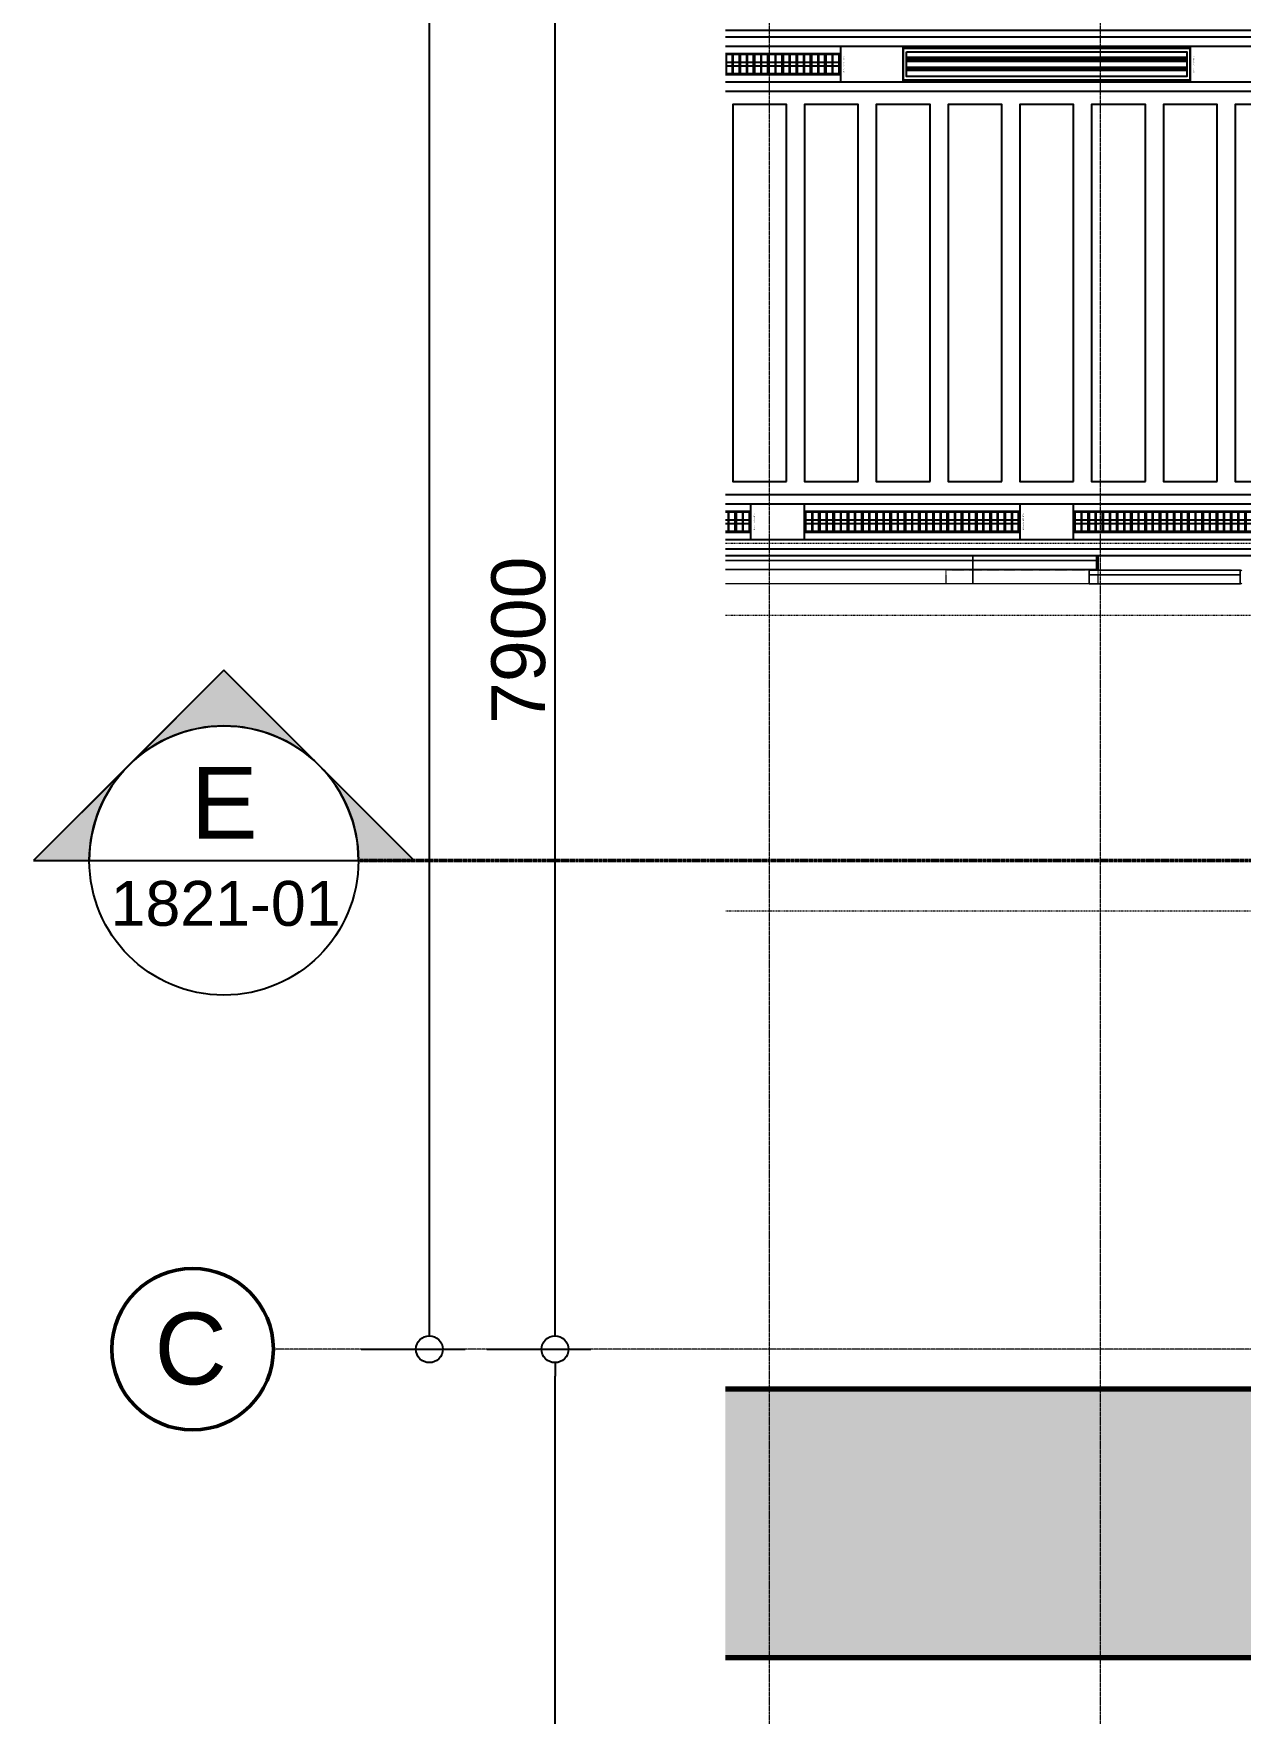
# Model space of a CAD drawing. Header units: millimetres. Extents: x -853228 to -744682, y -17776 to 32484.
# Drawn here: x -853228 to -846503, y -6350 to 3009 of the extents above; entities that cross this region are included whole.
import ezdxf
from ezdxf.enums import TextEntityAlignment as Align
from ezdxf.xclip import XClip

# ---------------------------------------------------------------- set-up
doc = ezdxf.new("R2010")
doc.units = ezdxf.units.MM
doc.header["$XCLIPFRAME"] = 0
for name, pattern in [('DASH', [6.35, 3.175, -3.175]), ('DPA_Grid _ Level 100', [10, 5.5, -1.6, 1.3, -1.6]), ('DPA_Hidden 500', [1.4, 0.8, -0.6])]:
    doc.linetypes.add(name, pattern=pattern)
for name, color, linetype in [('000 - WIPEOUT', 250, 'Continuous'), ('001 - ASCESSORIES', 251, 'Continuous'), ('008 - LIGHTING', 1, 'Continuous'), ('A04_TUBE SERIES', 2, 'Continuous'), ('A11_ALU.SOLID SHEET', 2, 'Continuous')]:
    doc.layers.add(name, color=color, linetype=linetype)
for name, color, linetype, lineweight in [('A-ANNO-DIMS', 1, 'Continuous', 9), ('A-FLOR-E', 2, 'Continuous', 35), ('A-GENM', 1, 'Continuous', 9), ('A-GENM-HDLN', 2, 'DPA_Hidden 500', 9), ('A-WALL', 5, 'Continuous', 35), ('A-WALL-PATT', 1, 'Continuous', 9), ('G-ANNO-SECL', 3, 'Continuous', 9), ('Q-SPCQ', 2, 'Continuous', 9), ('Q-SPCQ-HDLN', 2, 'DASH', 9), ('S-GRID', 251, 'Continuous', 9), ('S-GRID-IDEN', 3, 'Continuous', 50)]:
    doc.layers.add(name, color=color, linetype=linetype, lineweight=lineweight)
doc.styles.add('Arial', font='arial.ttf', dxfattribs={"height": 400})
doc.styles.add('Arial_1', font='arial.ttf', dxfattribs={"height": 250})
doc.styles.add('Arial_2', font='arial.ttf', dxfattribs={"height": 300})
doc.dimstyles.new('DPA-DIM-3_0_C-C', dxfattribs={"dimscale": 304.8, "dimtxt": 306.07782, "dimasz": 0.492126, "dimexe": 0.656168, "dimexo": 0.0625, "dimgap": 0.164042, "dimtad": 1, "dimdec": 0, "dimzin": 0, "dimdsep": 46, "dimtxsty": 'Arial_2', "dimblk1": 'DOTBLANK', "dimblk2": 'DOTBLANK', "dimsah": 1, "dimcen": 0.09, "dimdle": 0.656168, "dimadec": 8, "dimazin": 0, "dimtfac": 1, "dimtdec": 4, "dimtix": 1, "dimtmove": 0, "dimatfit": 3, "dimfxl": 1.312336, "dimfxlon": 1, "dimtvp": 1, "dimtolj": 1, "dimtzin": 0, "dimarcsym": 2})

# ---------------------------------------------------------------- blocks, each defined once
blk = doc.blocks.new('DPA_Speciality_PlatformScreenDoor - Length_135300-12767973-4281-01 ENLARGED LOWER PLATFORM LEVEL - REFLECTED CEILING PLAN - SHEET 2')
at = {"layer": 'A-GENM'}
for p, q in [((129962.5, -250), (129764.7, -250)), ((129764.7, -250), (129962.5, -250)), ((129857.5, -250), (129767.5, -250)), ((129767.5, -250), (129857.5, -250)), ((129867.5, -250), (129957.5, -250)), ((129957.5, -250), (129867.5, -250)), ((130532.8, -330), (130656.6, -330)), ((130543.4, -330), (130596.5, -330)), ((130592.9, -330), (130646, -330)), ((132032.8, -330), (132156.6, -330)), ((132043.4, -330), (132096.5, -330)), ((132092.9, -330), (132146, -330))]:
    blk.add_line(p, q, dxfattribs=at)
at = {"layer": 'A-GENM-HDLN'}
for p, q in [((130262.5, -175), (130262.5, -250)), ((130262.5, -175), (131112.5, -175)), ((131112.5, -250), (131112.5, -175)), ((130262.5, -250), (131112.5, -250))]:
    blk.add_line(p, q, dxfattribs=at)
at = {"layer": 'Q-SPCQ', "linetype": 'DASH', "lineweight": 9}
blk.add_line((61742.7, 1650), (132340.1, 1650), dxfattribs=at)
at = {"layer": 'Q-SPCQ'}
for p, q in [((130312.5, -175), (129472.5, -175)), ((129472.5, -175), (130312.5, -175)), ((129472.5, -175), (129472.5, -225)), ((129472.5, -175), (129472.5, -225)), ((129472.5, -245), (129472.5, -180)), ((129472.5, -180), (129472.5, -245)), ((129502.5, -175), (130282.5, -175)), ((130282.5, -175), (129502.5, -175)), ((130282.5, -175), (129502.5, -175)), ((129502.5, -175), (130282.5, -175)), ((130262.5, -175), (130962.5, -175)), ((130312.5, -225), (130312.5, -175)), ((130312.5, -175), (130312.5, -225)), ((130962.5, -175), (130962.5, -330)), ((130962.5, -175), (132340.1, -175)), ((130962.5, -330), (130962.5, -175)), ((130962.5, -200), (130962.5, -175.9)), ((130962.5, -175.9), (130962.5, -200)), ((129472.5, -225), (130312.5, -225)), ((130312.5, -225), (129472.5, -225)), ((129472.5, -250), (129472.5, -225)), ((129472.5, -225), (129472.5, -250)), ((130312.5, -225), (129472.5, -225)), ((129472.5, -225), (129472.5, -250)), ((129472.5, -250), (129472.5, -225)), ((129472.5, -225), (130312.5, -225)), ((130312.5, -225), (129472.5, -225)), ((129472.5, -225), (130312.5, -225)), ((129472.5, -250), (130312.5, -250)), ((130312.5, -250), (129472.5, -250)), ((129472.5, -250), (130312.5, -250)), ((130312.5, -250), (129472.5, -250)), ((130282.5, -225), (129502.5, -225)), ((129502.5, -225), (130282.5, -225)), ((129502.5, -225), (130282.5, -225)), ((130282.5, -225), (129502.5, -225)), ((130262.5, -225), (129522.5, -225)), ((129522.5, -225), (130262.5, -225)), ((130262.5, -225), (129522.5, -225)), ((129522.5, -225), (130262.5, -225)), ((130262.5, -250), (129522.5, -250)), ((129522.5, -250), (130262.5, -250)), ((130262.5, -250), (129522.5, -250)), ((129522.5, -250), (130262.5, -250)), ((130262.5, -305), (130262.5, -250)), ((130262.5, -250), (130262.5, -330)), ((130272.5, -255), (130262.5, -255)), ((130262.5, -255), (130262.5, -330)), ((130262.5, -330), (130262.5, -255)), ((130262.5, -255), (130272.5, -255)), ((130272.5, -330), (130272.5, -255)), ((130272.5, -255), (130272.5, -330)), ((130962.5, -255), (130272.5, -255)), ((130272.5, -255), (130962.5, -255)), ((130272.5, -255), (130272.5, -305)), ((130272.5, -255), (130272.5, -305)), ((130312.5, -225), (130312.5, -250)), ((130312.5, -225), (130312.5, -250)), ((130312.5, -250), (130312.5, -225)), ((130312.5, -225), (130312.5, -250)), ((130322.5, -255), (130902.5, -255)), ((130902.5, -255), (130322.5, -255)), ((130912.5, -255), (130322.5, -255)), ((130322.5, -255), (130912.5, -255)), ((130962.5, -305), (130962.5, -200)), ((130962.5, -200), (130962.5, -305)), ((132340.1, -255), (130962.5, -255)), ((130962.5, -255), (132340.1, -255)), ((130962.5, -255), (130962.5, -305)), ((130962.5, -255), (130962.5, -305)), ((130962.5, -305), (130962.5, -255)), ((130962.5, -255), (130962.5, -305)), ((132340.1, -255), (131012.5, -255)), ((131012.5, -255), (132340.1, -255)), ((131022.5, -255), (132340.1, -255)), ((132340.1, -255), (131022.5, -255)), ((130262.5, -329.1), (130262.5, -305)), ((130262.5, -330), (130962.5, -330)), ((130262.5, -330), (130272.5, -330)), ((130272.5, -330), (130262.5, -330)), ((130962.5, -305), (130272.5, -305)), ((130272.5, -305), (130952.5, -305)), ((130272.5, -305), (130272.5, -330)), ((130272.5, -305), (130272.5, -330)), ((130272.5, -305), (130952.5, -305)), ((130952.5, -305), (130272.5, -305)), ((130272.5, -330), (130272.5, -305)), ((130272.5, -305), (130272.5, -330)), ((130962.5, -305), (130272.5, -305)), ((130272.5, -305), (130962.5, -305)), ((130952.5, -330), (130272.5, -330)), ((130272.5, -330), (130962.5, -330)), ((130272.5, -330), (130952.5, -330)), ((130952.5, -330), (130272.5, -330)), ((130902.5, -305), (130322.5, -305)), ((130322.5, -305), (130902.5, -305)), ((130902.5, -305), (130322.5, -305)), ((130322.5, -305), (130902.5, -305)), ((130912.5, -305), (130322.5, -305)), ((130322.5, -305), (130912.5, -305)), ((130322.5, -305), (130902.5, -305)), ((130902.5, -305), (130322.5, -305)), ((130902.5, -330), (130322.5, -330)), ((130322.5, -330), (130902.5, -330)), ((130902.5, -330), (130322.5, -330)), ((130322.5, -330), (130902.5, -330)), ((130952.5, -305), (130962.5, -305)), ((130962.5, -330), (130952.5, -330)), ((130962.5, -329.1), (130962.5, -305)), ((132340.1, -305), (130962.5, -305)), ((130962.5, -305), (130972.5, -305)), ((130962.5, -330), (130962.5, -305)), ((130962.5, -305), (130962.5, -330)), ((132340.1, -305), (130962.5, -305)), ((130962.5, -305), (132340.1, -305)), ((130962.5, -305), (130962.5, -329.1)), ((130962.5, -330), (130962.5, -305)), ((130962.5, -305), (130962.5, -330)), ((130962.5, -330), (132340.1, -330)), ((130972.5, -330), (130962.5, -330)), ((130962.5, -330), (132340.1, -330)), ((130972.5, -305), (132340.1, -305)), ((130972.5, -305), (132340.1, -305)), ((132340.1, -305), (130972.5, -305)), ((132340.1, -330), (130972.5, -330)), ((130972.5, -330), (132340.1, -330)), ((132340.1, -330), (130972.5, -330)), ((132340.1, -305), (131012.5, -305)), ((131012.5, -305), (132340.1, -305)), ((132340.1, -305), (131022.5, -305)), ((131022.5, -305), (132340.1, -305)), ((132340.1, -305), (131022.5, -305)), ((131022.5, -305), (132340.1, -305)), ((131022.5, -305), (132340.1, -305)), ((132340.1, -305), (131022.5, -305)), ((132340.1, -330), (131022.5, -330)), ((131022.5, -330), (132340.1, -330)), ((132340.1, -330), (131022.5, -330)), ((131022.5, -330), (132340.1, -330))]:
    blk.add_line(p, q, dxfattribs=at)
for centre, start, end in [((129467.5, -180), 0, 180), ((129467.5, -180), 0, 45), ((129467.5, -245), 180, 360), ((129467.5, -245), 330, 360)]:
    blk.add_arc(centre, 5, start, end, dxfattribs=at)
at = {"layer": 'Q-SPCQ-HDLN'}
for p, q in [((132340.1, 0), (61742.7, 0)), ((132340.1, -330), (61742.7, -330)), ((132340.1, -400), (61742.7, -400))]:
    blk.add_line(p, q, dxfattribs=at)
blk = doc.blocks.new('Section - Section Head-531884-4281-01 ENLARGED LOWER PLATFORM LEVEL - REFLECTED CEILING PLAN - SHEET 2')
at = {"layer": 'G-ANNO-SECL'}
h = blk.add_hatch(color=256, dxfattribs=at)
edge = h.paths.add_edge_path()
edge.add_line((-12.803, 5.303), (-7.5, 10.607))
edge.add_line((-7.5, 10.607), (-2.197, 5.303))
edge.add_arc((-7.5, 0), 7.5, 45, 135)
h = blk.add_hatch(color=256, dxfattribs=at)
edge = h.paths.add_edge_path()
edge.add_arc((-7.5, 0), 7.5, 0, 45)
edge.add_line((-2.197, 5.303), (3.107, 0))
edge.add_line((3.107, 0), (0, 0))
edge = h.paths.add_edge_path()
edge.add_line((-15, 0), (-18.107, 0))
edge.add_line((-18.107, 0), (-12.803, 5.303))
edge.add_arc((-7.5, 0), 7.5, 135, 180)
at = {"layer": 'G-ANNO-SECL', "lineweight": 25}
for p, q in [((-7.5, 10.607), (-18.107, 0)), ((-7.5, 10.607), (-12.803, 5.303)), ((3.107, 0), (-7.5, 10.607)), ((-2.197, 5.303), (-7.5, 10.607)), ((-12.803, 5.303), (-18.107, 0)), ((3.107, 0), (-2.197, 5.303)), ((-18.107, 0), (-15, 0)), ((-18.107, 0), (-15, 0)), ((0, 0), (3.107, 0)), ((0, 0), (3.107, 0))]:
    blk.add_line(p, q, dxfattribs=at)
blk.add_circle((-7.5, 0), 7.5, dxfattribs=at)
for start, end in [(45, 135), (135, 180), (0, 45)]:
    blk.add_arc((-7.5, 0), 7.5, start, end, dxfattribs=at)
blk = doc.blocks.new('Grid - 100 Scale-2291345-4281-01 ENLARGED LOWER PLATFORM LEVEL - REFLECTED CEILING PLAN - SHEET 2')
at = {"layer": 'S-GRID-IDEN'}
blk.add_circle((0, 0), 4.5, dxfattribs=at)
blk = doc.blocks.new('_DotBlank')
at = {"color": 0, "linetype": 'ByBlock', "lineweight": -2}
blk.add_line((-0.5, 0), (-1, 0), dxfattribs=at)
blk.add_circle((0, 0), 0.5, dxfattribs=at)
blk = doc.blocks.new('*D406')
at = {"layer": 'A-ANNO-DIMS', "color": 0, "lineweight": -2, "transparency": 16777216}
for p, q in [((-49720.9, 8615), (-49140, 8615)), ((-49340, -7750), (-49340, 8465)), ((-49720.9, -7900), (-49140, -7900))]:
    blk.add_line(p, q, dxfattribs=at)
at = {"layer": 'Defpoints', "color": 0, "transparency": 16777216}
for p in [(-49740, 8615), (-49340, 8615), (-49740, -7900)]:
    blk.add_point(p, dxfattribs=at)
at = {"layer": 'A-ANNO-DIMS', "color": 0, "lineweight": -2, "transparency": 16777216, "xscale": 150, "yscale": 150, "zscale": 150}
for p, rotation in [((-49340, 8615), 90), ((-49340, -7900), 270)]:
    blk.add_blockref('_DotBlank', p, dxfattribs=dict(at, rotation=rotation))
at = {"layer": 'A-ANNO-DIMS', "color": 0, "transparency": 16777216, "insert": (-49543.1, 357.5), "char_height": 300, "width": 1384.414, "attachment_point": 5, "rotation": 90, "style": 'Arial_2'}
blk.add_mtext('\\A1;16515', dxfattribs=at)
blk = doc.blocks.new('*D407')
at = {"layer": 'A-ANNO-DIMS', "color": 0, "lineweight": -2, "transparency": 16777216}
for p, q in [((-49020.9, -7900), (-48440, -7900)), ((-48640, -19225), (-48640, -8050)), ((-49020.9, -19375), (-48440, -19375))]:
    blk.add_line(p, q, dxfattribs=at)
at = {"layer": 'Defpoints', "color": 0, "transparency": 16777216}
for p in [(-49040, -7900), (-48640, -7900), (-49040, -19375)]:
    blk.add_point(p, dxfattribs=at)
at = {"layer": 'A-ANNO-DIMS', "color": 0, "lineweight": -2, "transparency": 16777216, "xscale": 150, "yscale": 150, "zscale": 150}
for p, rotation in [((-48640, -7900), 90), ((-48640, -19375), 270)]:
    blk.add_blockref('_DotBlank', p, dxfattribs=dict(at, rotation=rotation))
at = {"layer": 'A-ANNO-DIMS', "color": 0, "transparency": 16777216, "insert": (-48843.1, -13637.5), "char_height": 300, "width": 1384.414, "attachment_point": 5, "rotation": 90, "style": 'Arial_2'}
blk.add_mtext('\\A1;11475', dxfattribs=at)
blk = doc.blocks.new('*D408')
at = {"layer": 'A-ANNO-DIMS', "color": 0, "lineweight": -2, "transparency": 16777216}
for p, q in [((-49020.9, 0), (-48440, 0)), ((-48640, -7750), (-48640, -150)), ((-49020.9, -7900), (-48440, -7900))]:
    blk.add_line(p, q, dxfattribs=at)
at = {"layer": 'Defpoints', "color": 0, "transparency": 16777216}
for p in [(-49040, 0), (-48640, 0), (-49040, -7900)]:
    blk.add_point(p, dxfattribs=at)
at = {"layer": 'A-ANNO-DIMS', "color": 0, "lineweight": -2, "transparency": 16777216, "xscale": 150, "yscale": 150, "zscale": 150}
for p, rotation in [((-48640, 0), 90), ((-48640, -7900), 270)]:
    blk.add_blockref('_DotBlank', p, dxfattribs=dict(at, rotation=rotation))
at = {"layer": 'A-ANNO-DIMS', "color": 0, "transparency": 16777216, "insert": (-48843.1, -3950), "char_height": 300, "width": 1107.531, "attachment_point": 5, "rotation": 90, "style": 'Arial_2'}
blk.add_mtext('\\A1;7900', dxfattribs=at)
blk = doc.blocks.new('DPA_Speciality_PlatformScreenDoor - Length_135300-12767973-4180-01 LOWER PLATFORM LEVEL - REFLECTED CEILING PLAN')
at = {"layer": 'A-GENM'}
for p, q in [((129857.5, -250), (129767.5, -250)), ((129767.5, -250), (129857.5, -250)), ((129962.5, -250), (129772.4, -250)), ((129772.4, -250), (129962.5, -250)), ((129867.5, -250), (129957.5, -250)), ((129957.5, -250), (129867.5, -250)), ((130532.8, -330), (130656.6, -330)), ((130543.4, -330), (130596.5, -330)), ((130592.9, -330), (130646, -330)), ((132032.8, -330), (132156.6, -330)), ((132043.4, -330), (132096.5, -330)), ((132092.9, -330), (132146, -330))]:
    blk.add_line(p, q, dxfattribs=at)
at = {"layer": 'A-GENM-HDLN'}
for p, q in [((130262.5, -175), (130262.5, -250)), ((130262.5, -175), (131112.5, -175)), ((131112.5, -250), (131112.5, -175)), ((130262.5, -250), (131112.5, -250))]:
    blk.add_line(p, q, dxfattribs=at)
at = {"layer": 'Q-SPCQ', "linetype": 'DASH'}
blk.add_line((1000, 1650), (134300, 1650), dxfattribs=at)
at = {"layer": 'Q-SPCQ'}
for p, q in [((130312.5, -175), (129472.5, -175)), ((129472.5, -175), (130312.5, -175)), ((129472.5, -175), (129472.5, -225)), ((129472.5, -175), (129472.5, -225)), ((129472.5, -245), (129472.5, -180)), ((129472.5, -180), (129472.5, -245)), ((129502.5, -175), (130282.5, -175)), ((130282.5, -175), (129502.5, -175)), ((130282.5, -175), (129502.5, -175)), ((129502.5, -175), (130282.5, -175)), ((130262.5, -175), (130962.5, -175)), ((130312.5, -225), (130312.5, -175)), ((130312.5, -175), (130312.5, -225)), ((130962.5, -175), (130962.5, -330)), ((130962.5, -175), (133337.5, -175)), ((130962.5, -330), (130962.5, -175)), ((129472.5, -225), (130312.5, -225)), ((130312.5, -225), (129472.5, -225)), ((129472.5, -250), (129472.5, -225)), ((129472.5, -225), (129472.5, -250)), ((130312.5, -225), (129472.5, -225)), ((129472.5, -225), (129472.5, -250)), ((129472.5, -250), (129472.5, -225)), ((129472.5, -225), (130312.5, -225)), ((130312.5, -225), (129472.5, -225)), ((129472.5, -225), (130312.5, -225)), ((129472.5, -250), (130312.5, -250)), ((130312.5, -250), (129472.5, -250)), ((129472.5, -250), (130312.5, -250)), ((130312.5, -250), (129472.5, -250)), ((130282.5, -225), (129502.5, -225)), ((129502.5, -225), (130282.5, -225)), ((129502.5, -225), (130282.5, -225)), ((130282.5, -225), (129502.5, -225)), ((130262.5, -225), (129522.5, -225)), ((129522.5, -225), (130262.5, -225)), ((130262.5, -225), (129522.5, -225)), ((129522.5, -225), (130262.5, -225)), ((130262.5, -250), (129522.5, -250)), ((129522.5, -250), (130262.5, -250)), ((130262.5, -250), (129522.5, -250)), ((129522.5, -250), (130262.5, -250)), ((130262.5, -305), (130262.5, -250)), ((130262.5, -250), (130262.5, -330)), ((130272.5, -255), (130262.5, -255)), ((130262.5, -255), (130262.5, -330)), ((130262.5, -330), (130262.5, -255)), ((130262.5, -255), (130272.5, -255)), ((130272.5, -330), (130272.5, -255)), ((130272.5, -255), (130272.5, -330)), ((130962.5, -255), (130272.5, -255)), ((130272.5, -255), (130962.5, -255)), ((130272.5, -255), (130272.5, -305)), ((130272.5, -255), (130272.5, -305)), ((130312.5, -225), (130312.5, -250)), ((130312.5, -225), (130312.5, -250)), ((130312.5, -250), (130312.5, -225)), ((130312.5, -225), (130312.5, -250)), ((130322.5, -255), (130902.5, -255)), ((130902.5, -255), (130322.5, -255)), ((130912.5, -255), (130322.5, -255)), ((130322.5, -255), (130912.5, -255)), ((130962.5, -200), (130962.5, -187.5)), ((130962.5, -187.5), (130962.5, -200)), ((130962.5, -305), (130962.5, -200)), ((130962.5, -200), (130962.5, -305)), ((133337.5, -255), (130962.5, -255)), ((130962.5, -255), (133337.5, -255)), ((130962.5, -255), (130962.5, -305)), ((130962.5, -255), (130962.5, -305)), ((130962.5, -305), (130962.5, -255)), ((130962.5, -255), (130962.5, -305)), ((133287.5, -255), (131012.5, -255)), ((131012.5, -255), (133287.5, -255)), ((131022.5, -255), (133277.5, -255)), ((133277.5, -255), (131022.5, -255)), ((130262.5, -317.5), (130262.5, -305)), ((130262.5, -330), (130962.5, -330)), ((130262.5, -330), (130272.5, -330)), ((130272.5, -330), (130262.5, -330)), ((130962.5, -305), (130272.5, -305)), ((130272.5, -305), (130952.5, -305)), ((130272.5, -305), (130272.5, -330)), ((130272.5, -305), (130272.5, -330)), ((130272.5, -305), (130952.5, -305)), ((130952.5, -305), (130272.5, -305)), ((130272.5, -330), (130272.5, -305)), ((130272.5, -305), (130272.5, -330)), ((130962.5, -305), (130272.5, -305)), ((130272.5, -305), (130962.5, -305)), ((130952.5, -330), (130272.5, -330)), ((130272.5, -330), (130962.5, -330)), ((130272.5, -330), (130952.5, -330)), ((130952.5, -330), (130272.5, -330)), ((130902.5, -305), (130322.5, -305)), ((130322.5, -305), (130902.5, -305)), ((130902.5, -305), (130322.5, -305)), ((130322.5, -305), (130902.5, -305)), ((130912.5, -305), (130322.5, -305)), ((130322.5, -305), (130912.5, -305)), ((130322.5, -305), (130902.5, -305)), ((130902.5, -305), (130322.5, -305)), ((130902.5, -330), (130322.5, -330)), ((130322.5, -330), (130902.5, -330)), ((130902.5, -330), (130322.5, -330)), ((130322.5, -330), (130902.5, -330)), ((130952.5, -305), (130962.5, -305)), ((130962.5, -330), (130952.5, -330)), ((130962.5, -317.5), (130962.5, -305)), ((133337.5, -305), (130962.5, -305)), ((130962.5, -305), (130972.5, -305)), ((130962.5, -330), (130962.5, -305)), ((130962.5, -305), (130962.5, -330)), ((133337.5, -305), (130962.5, -305)), ((130962.5, -305), (133337.5, -305)), ((130962.5, -305), (130962.5, -317.5)), ((130962.5, -330), (130962.5, -305)), ((130962.5, -305), (130962.5, -330)), ((130962.5, -330), (133337.5, -330)), ((130972.5, -330), (130962.5, -330)), ((130962.5, -330), (133337.5, -330)), ((130972.5, -305), (133327.5, -305)), ((130972.5, -305), (133327.5, -305)), ((133327.5, -305), (130972.5, -305)), ((133327.5, -330), (130972.5, -330)), ((130972.5, -330), (133327.5, -330)), ((133327.5, -330), (130972.5, -330)), ((133287.5, -305), (131012.5, -305)), ((131012.5, -305), (133287.5, -305)), ((133277.5, -305), (131022.5, -305)), ((131022.5, -305), (133277.5, -305)), ((133277.5, -305), (131022.5, -305)), ((131022.5, -305), (133277.5, -305)), ((131022.5, -305), (133277.5, -305)), ((133277.5, -305), (131022.5, -305)), ((133277.5, -330), (131022.5, -330)), ((131022.5, -330), (133277.5, -330)), ((133277.5, -330), (131022.5, -330)), ((131022.5, -330), (133277.5, -330))]:
    blk.add_line(p, q, dxfattribs=at)
for centre, start, end in [((129467.5, -180), 0, 180), ((129467.5, -180), 0, 180), ((129467.5, -245), 180, 360), ((129467.5, -245), 180, 360)]:
    blk.add_arc(centre, 5, start, end, dxfattribs=at)
at = {"layer": 'Q-SPCQ-HDLN'}
for p, q in [((135200, 0), (-100, 0)), ((135200, -330), (-100, -330)), ((135200, -400), (-100, -400))]:
    blk.add_line(p, q, dxfattribs=at)
blk = doc.blocks.new('C-1-PP19-AR-4180-01-B_20250908-040939_EXDOWNLIGHT')
at = {"layer": 'Q-SPCQ', "rotation": 180}
blk.add_blockref('DPA_Speciality_PlatformScreenDoor - Length_135300-12767973-4180-01 LOWER PLATFORM LEVEL - REFLECTED CEILING PLAN', (27650, -3810), dxfattribs=at)
blk = doc.blocks.new('*U627')
at = {"color": 1}
blk.add_wipeout([(600, -60), (-600, -60), (-600, 60), (600, 60)], dxfattribs=at).dxf.layer = '000 - WIPEOUT'
at = {"layer": '001 - ASCESSORIES', "color": 0}
blk.add_lwpolyline([(600, -60), (-600, -60), (-600, 60), (600, 60)], close=True, dxfattribs=at)
at = {"layer": '001 - ASCESSORIES'}
for points in [[(-593.5, -55), (-598.5, -55), (-598.5, 55), (-593.5, 55)], [(595, -55), (-595, -55), (-595, 55), (595, 55)], [(-558.8, -55), (-553.8, -55), (-553.8, 55), (-558.8, 55)], [(-514, -55), (-519, -55), (-519, 55), (-514, 55)], [(-479.3, -55), (-474.3, -55), (-474.3, 55), (-479.3, 55)], [(-434.6, -55), (-439.6, -55), (-439.6, 55), (-434.6, 55)], [(-399.8, -55), (-394.8, -55), (-394.8, 55), (-399.8, 55)], [(-355.1, -55), (-360.1, -55), (-360.1, 55), (-355.1, 55)], [(-320.4, -55), (-315.4, -55), (-315.4, 55), (-320.4, 55)], [(-275.6, -55), (-280.6, -55), (-280.6, 55), (-275.6, 55)], [(-240.9, -55), (-235.9, -55), (-235.9, 55), (-240.9, 55)], [(-196.2, -55), (-201.2, -55), (-201.2, 55), (-196.2, 55)], [(-161.4, -55), (-156.4, -55), (-156.4, 55), (-161.4, 55)], [(-116.7, -55), (-121.7, -55), (-121.7, 55), (-116.7, 55)], [(-82, -55), (-77, -55), (-77, 55), (-82, 55)], [(-37.2, -55), (-42.2, -55), (-42.2, 55), (-37.2, 55)], [(-2.5, -55), (2.5, -55), (2.5, 55), (-2.5, 55)], [(42.2, -55), (37.2, -55), (37.2, 55), (42.2, 55)], [(77, -55), (82, -55), (82, 55), (77, 55)], [(121.7, -55), (116.7, -55), (116.7, 55), (121.7, 55)], [(156.4, -55), (161.4, -55), (161.4, 55), (156.4, 55)], [(201.2, -55), (196.2, -55), (196.2, 55), (201.2, 55)], [(235.9, -55), (240.9, -55), (240.9, 55), (235.9, 55)], [(280.6, -55), (275.6, -55), (275.6, 55), (280.6, 55)], [(315.4, -55), (320.4, -55), (320.4, 55), (315.4, 55)], [(360.1, -55), (355.1, -55), (355.1, 55), (360.1, 55)], [(394.8, -55), (399.8, -55), (399.8, 55), (394.8, 55)], [(439.6, -55), (434.6, -55), (434.6, 55), (439.6, 55)], [(474.3, -55), (479.3, -55), (479.3, 55), (474.3, 55)], [(519, -55), (514, -55), (514, 55), (519, 55)], [(553.8, -55), (558.8, -55), (558.8, 55), (553.8, 55)], [(598.5, -55), (593.5, -55), (593.5, 55), (598.5, 55)]]:
    blk.add_lwpolyline(points, close=True, dxfattribs=at)
for points in [[(-593.5, 10), (-558.8, 10)], [(-553.8, 10), (-519, 10)], [(-514, 10), (-479.3, 10)], [(-474.3, 10), (-439.6, 10)], [(-434.6, 10), (-399.8, 10)], [(-394.8, 10), (-360.1, 10)], [(-355.1, 10), (-320.4, 10)], [(-315.4, 10), (-280.6, 10)], [(-275.6, 10), (-240.9, 10)], [(-235.9, 10), (-201.2, 10)], [(-196.2, 10), (-161.4, 10)], [(-156.4, 10), (-121.7, 10)], [(-116.7, 10), (-82, 10)], [(-77, 10), (-42.2, 10)], [(-37.2, 10), (-2.5, 10)], [(2.5, 10), (37.2, 10)], [(42.2, 10), (77, 10)], [(82, 10), (116.7, 10)], [(121.7, 10), (156.4, 10)], [(161.4, 10), (196.2, 10)], [(201.2, 10), (235.9, 10)], [(240.9, 10), (275.6, 10)], [(280.6, 10), (315.4, 10)], [(320.4, 10), (355.1, 10)], [(360.1, 10), (394.8, 10)], [(399.8, 10), (434.6, 10)], [(439.6, 10), (474.3, 10)], [(479.3, 10), (514, 10)], [(519, 10), (553.8, 10)], [(558.8, 10), (593.5, 10)], [(-593.5, -10), (-558.8, -10)], [(-553.8, -10), (-519, -10)], [(-514, -10), (-479.3, -10)], [(-474.3, -10), (-439.6, -10)], [(-434.6, -10), (-399.8, -10)], [(-394.8, -10), (-360.1, -10)], [(-355.1, -10), (-320.4, -10)], [(-315.4, -10), (-280.6, -10)], [(-275.6, -10), (-240.9, -10)], [(-235.9, -10), (-201.2, -10)], [(-196.2, -10), (-161.4, -10)], [(-156.4, -10), (-121.7, -10)], [(-116.7, -10), (-82, -10)], [(-77, -10), (-42.2, -10)], [(-37.2, -10), (-2.5, -10)], [(2.5, -10), (37.2, -10)], [(42.2, -10), (77, -10)], [(82, -10), (116.7, -10)], [(121.7, -10), (156.4, -10)], [(161.4, -10), (196.2, -10)], [(201.2, -10), (235.9, -10)], [(240.9, -10), (275.6, -10)], [(280.6, -10), (315.4, -10)], [(320.4, -10), (355.1, -10)], [(360.1, -10), (394.8, -10)], [(399.8, -10), (434.6, -10)], [(439.6, -10), (474.3, -10)], [(479.3, -10), (514, -10)], [(519, -10), (553.8, -10)], [(558.8, -10), (593.5, -10)]]:
    blk.add_lwpolyline(points, dxfattribs=at)
blk = doc.blocks.new('*U881')
at = {"layer": 'A11_ALU.SOLID SHEET', "color": 0}
blk.add_lwpolyline([(300, -98.8), (300, 98.8), (0, 98.8), (0, -98.8)], close=True, dxfattribs=at)
at = {"layer": 'Defpoints', "color": 250}
blk.add_point((0, 0), dxfattribs=at)
blk.add_text('AL.SHEET-HAT-TYPE-R', height=6, rotation=270, dxfattribs=at).set_placement((15, 0), align=Align.BOTTOM_CENTER)
blk = doc.blocks.new('*U629')
at = {"layer": '001 - ASCESSORIES', "color": 0, "linetype": 'ByBlock'}
blk.add_lwpolyline([(800, 87.5), (-800, 87.5), (-800, -87.5), (800, -87.5)], close=True, dxfattribs=at)
at = {"layer": '001 - ASCESSORIES', "linetype": 'ByBlock'}
for points in [[(-781.5, 69), (781.5, 69), (781.5, -69), (-781.5, -69)], [(781.5, 36.3), (-781.5, 36.3), (-781.5, 16.3), (781.5, 16.3)], [(-781.5, -16.3), (781.5, -16.3), (781.5, -36.3), (-781.5, -36.3)]]:
    blk.add_lwpolyline(points, close=True, dxfattribs=at)
for points in [[(781.5, 26.3), (-781.5, 26.3)], [(-781.5, -26.3), (781.5, -26.3)]]:
    blk.add_lwpolyline(points, dxfattribs=at)
blk = doc.blocks.new('*U880')
at = {"layer": 'A11_ALU.SOLID SHEET', "color": 0}
blk.add_lwpolyline([(350, -98.8), (350, 98.8), (0, 98.8), (0, -98.8)], close=True, dxfattribs=at)
at = {"layer": 'Defpoints', "color": 250}
blk.add_point((0, 0), dxfattribs=at)
blk.add_text('AL.SHEET-HAT-TYPE-R', height=6, rotation=270, dxfattribs=at).set_placement((15, 0), align=Align.BOTTOM_CENTER)
blk = doc.blocks.new('*U882')
blk.add_attdef('EXTR.OVL-LENGTH_', (-25, -59.1), '', height=5)
blk.add_wipeout([(-25, 0), (25, 0), (25, 67400), (-25, 67400)]).dxf.layer = '000 - WIPEOUT'
at = {"layer": 'A04_TUBE SERIES', "color": 0}
blk.add_lwpolyline([(-25, 0), (25, 0), (25, 67400), (-25, 67400)], close=True, dxfattribs=at)
blk = doc.blocks.new('*U883')
blk.add_attdef('EXTR.OVL-LENGTH_', (-25, -59.1), '', height=5)
blk.add_wipeout([(-25, 0), (25, 0), (25, 67400), (-25, 67400)]).dxf.layer = '000 - WIPEOUT'
at = {"layer": 'A04_TUBE SERIES', "color": 0}
blk.add_lwpolyline([(-25, 0), (25, 0), (25, 67400), (-25, 67400)], close=True, dxfattribs=at)
blk = doc.blocks.new('*U884')
blk.add_attdef('EXTR.OVL-LENGTH_', (-25, -59.1), '', height=5)
blk.add_wipeout([(-25, 0), (25, 0), (25, 67400), (-25, 67400)]).dxf.layer = '000 - WIPEOUT'
at = {"layer": 'A04_TUBE SERIES', "color": 0}
blk.add_lwpolyline([(-25, 0), (25, 0), (25, 67400), (-25, 67400)], close=True, dxfattribs=at)
blk = doc.blocks.new('*U885')
blk.add_attdef('EXTR.OVL-LENGTH_', (-25, -59.1), '', height=5)
blk.add_wipeout([(-25, 0), (25, 0), (25, 67400), (-25, 67400)]).dxf.layer = '000 - WIPEOUT'
at = {"layer": 'A04_TUBE SERIES', "color": 0}
blk.add_lwpolyline([(-25, 0), (25, 0), (25, 67400), (-25, 67400)], close=True, dxfattribs=at)
blk = doc.blocks.new('*U891')
at = {"color": 3}
for points in [[(-1050, 31150), (1050, 31150), (1050, 30850), (-1050, 30850)], [(-1050, 30750), (1050, 30750), (1050, 30450), (-1050, 30450)], [(-1050, 30350), (1050, 30350), (1050, 30050), (-1050, 30050)], [(-1050, 29950), (1050, 29950), (1050, 29650), (-1050, 29650)], [(-1050, 29550), (1050, 29550), (1050, 29250), (-1050, 29250)], [(-1050, 29150), (1050, 29150), (1050, 28850), (-1050, 28850)], [(-1050, 28750), (1050, 28750), (1050, 28450), (-1050, 28450)], [(-1050, 28350), (1050, 28350), (1050, 28050), (-1050, 28050)]]:
    blk.add_wipeout(points, dxfattribs=at).dxf.layer = '000 - WIPEOUT'
at = {"layer": 'A11_ALU.SOLID SHEET', "color": 0, "linetype": 'ByBlock'}
for points in [[(-1050, 30850), (1050, 30850), (1050, 31150), (-1050, 31150)], [(-1050, 30450), (1050, 30450), (1050, 30750), (-1050, 30750)], [(-1050, 30050), (1050, 30050), (1050, 30350), (-1050, 30350)], [(-1050, 29650), (1050, 29650), (1050, 29950), (-1050, 29950)], [(-1050, 29250), (1050, 29250), (1050, 29550), (-1050, 29550)], [(-1050, 28850), (1050, 28850), (1050, 29150), (-1050, 29150)], [(-1050, 28450), (1050, 28450), (1050, 28750), (-1050, 28750)], [(-1050, 28050), (1050, 28050), (1050, 28350), (-1050, 28350)]]:
    blk.add_lwpolyline(points, close=True, dxfattribs=at)
blk = doc.blocks.new('*U986')
blk.add_lwpolyline([(-107450, -550), (27650, -550), (27650, -3480), (-107450, -3480)], close=True)
at = {"layer": '008 - LIGHTING'}
blk.add_blockref('*U629', (-102900, -740), dxfattribs=at)
blk.add_blockref('*U629', (-102900, -740), dxfattribs=at)
blk.add_blockref('*U629', (-102900, -740), dxfattribs=at)
at = {"layer": 'A11_ALU.SOLID SHEET', "color": 1}
for name, p in [('*U880', (-104050, -740)), ('*U880', (-102100, -740)), ('*U881', (-104550, -3290)), ('*U881', (-103050, -3290))]:
    blk.add_blockref(name, p, dxfattribs=at)
at = {"layer": '008 - LIGHTING'}
for p in [(-104650, -740), (-105150, -3290), (-103650, -3290), (-102150, -3290)]:
    blk.add_blockref('*U627', p, dxfattribs=at)
at = {"layer": 'A11_ALU.SOLID SHEET', "linetype": 'ByBlock', "rotation": 90}
blk.add_blockref('*U891', (-73500, -2015), dxfattribs=at)
at = {"layer": '008 - LIGHTING'}
for p in [(-104650, -740), (-105150, -3290), (-103650, -3290), (-102150, -3290)]:
    blk.add_blockref('*U627', p, dxfattribs=at)
for p in [(-104650, -740), (-105150, -3290), (-103650, -3290), (-102150, -3290)]:
    blk.add_blockref('*U627', p, dxfattribs=at)
at = {"layer": 'A04_TUBE SERIES', "linetype": 'ByBlock', "rotation": 270}
for name, p in [('*U883', (-107350, -615)), ('*U882', (-107350, -865)), ('*U884', (-107350, -3165)), ('*U885', (-107350, -3415))]:
    blk.add_blockref(name, p, dxfattribs=at)
blk = doc.blocks.new('*U393')
at = {"layer": 'S-GRID', "linetype": 'DPA_Grid _ Level 100'}
for p, q in [((-47445, -21354.7), (-47445, 16961.2)), ((-45600, -21354.7), (-45600, 16961.2)), ((22800, -7900), (-50209.7, -7900))]:
    blk.add_line(p, q, dxfattribs=at)
at = {"layer": 'S-GRID-IDEN', "xscale": 99.99999999999993, "yscale": 99.99999999999993, "zscale": 99.99999999999993, "rotation": 89.9999999999998}
blk.add_blockref('Grid - 100 Scale-2291345-4281-01 ENLARGED LOWER PLATFORM LEVEL - REFLECTED CEILING PLAN - SHEET 2', (-50659.7, -7900), dxfattribs=at)
at = {"layer": 'S-GRID-IDEN', "lineweight": 9, "insert": (-50872.4, -7696.1), "char_height": 400, "width": 489.029, "attachment_point": 1, "style": 'Arial'}
blk.add_mtext('C', dxfattribs=at)
at = {"layer": 'A-ANNO-DIMS'}
for base, p1, p2, override, picture, middle in [((-49340, 8615), (-49740, -7900), (-49740, 8615), {"dimpost": '<>', "dimfxl": 16515.002991}, '*D406', (-49543.1, 357.5)), ((-48640, 0), (-49040, -7900), (-49040, 0), {"dimpost": '<>', "dimfxl": 7900.002995}, '*D408', (-48843.1, -3950)), ((-48640, -7900), (-49040, -19375), (-49040, -7900), {"dimpost": '<>', "dimfxl": 11474.997005}, '*D407', (-48843.1, -13637.5))]:
    dim = blk.add_linear_dim(base=base, p1=p1, p2=p2, angle=90, dimstyle='DPA-DIM-3_0_C-C', override=override, dxfattribs=at)
    dim.commit()
    dim.dimension.update_dxf_attribs({"geometry": picture, "text_midpoint": middle})

msp = doc.modelspace()

# ---------------------------------------------------------------- hatches: boundary and pattern name
at = {"layer": 'A-WALL-PATT', "lineweight": 9}
h = msp.add_hatch(dxfattribs=at)
h.set_pattern_fill('FP_1', color=256, style=0, pattern_type=2)
h.set_pattern_definition([(50, (0, 0), (728.7365, -63.75582), [76.2, -838.2]), (355, (0, 0), (-140.9716, 764.2276), [60.96, -670.56]), (100.451, (60.7, -5.3), (587.77, 700.46675), [64.76, -712.36]), (46.184, (0, 203.2), (1084.3162, -168.171), [114.3, -1257.3]), (96.636, (90.4, 189.2), (949.6099, 989.7098), [97.14, -1068.54]), (351.184, (0, 203.2), (949.6206, 989.7012), [91.44, -1005.84]), (21, (101.6, 152.4), (606.45787, -409.06057), [76.2, -838.2]), (326, (101.6, 152.4), (247.20834, 736.7529), [60.96, -670.56]), (71.451, (152.14, 118.3), (853.66825, 327.6855), [64.76, -712.36]), (37.5, (0, 0), (12.35469, 338.22012), [33.528, -628.904, 33.528, -647.192, -673.1]), (37.5, (0, 0), (12.35469, 338.22012), [-1343.152, 33.528, -639.572]), (7.5, (0, 0), (267.27887, 400.72213), [33.528, -354.584, 33.528, -613.664, -256.54]), (7.5, (0, 0), (267.27887, 400.72213), [-1035.304, 33.528, -223.012]), (327.5, (-226.57, 0), (542.36333, -22.915345), [33.528, -220.472, 33.528, -758.952, -1051.56]), (327.5, (-226.57, 0), (542.36333, -22.915345), [-1046.48, 33.528, -1018.032]), (317.5, (-328.17, 0), (592.51696, 101.7071), [33.528, -296.672, 33.528, -492.76, -746.76]), (317.5, (-328.17, 0), (592.51696, 101.7071), [-856.488, 33.528, -713.232])])
h.paths.add_polyline_path([(-778775, -6041), (-778775, -4541), (-849372.5, -4541), (-849372.5, -6041), (-814073.8, -6041)])

# ---------------------------------------------------------------- linework, layer by layer
at = {"layer": 'A-FLOR-E'}
for p, q in [((-778775, -4541), (-849372.5, -4541)), ((-849372.5, -4541), (-778775, -4541))]:
    msp.add_line(p, q, dxfattribs=at)
at = {"layer": 'A-WALL', "color": 7, "lineweight": 70}
for p, q in [((-849372.5, -4541), (-778775, -4541)), ((-778775, -6041), (-849372.5, -6041))]:
    msp.add_line(p, q, dxfattribs=at)
at = {"layer": 'G-ANNO-SECL', "lineweight": 25}
msp.add_line((-852917.7, -1598.3), (-851417.7, -1598.3), dxfattribs=at)
at = {"layer": 'G-ANNO-SECL', "linetype": 'DPA_Grid _ Level 100', "lineweight": 50}
msp.add_line((-851417.7, -1598.3), (-776474.5, -1598.3), dxfattribs=at)

# ---------------------------------------------------------------- block references
ref = msp.add_blockref('*U986', (-744682.4, 3579))
XClip(ref).set_block_clipping_path([(-104690.1238047113, -9620.0077451946), (-34092.6543255158, 14393.0014498748)])
at = {"layer": 'G-ANNO-SECL', "lineweight": 25, "xscale": 99.99999999999993, "yscale": 99.99999999999993, "zscale": 99.99999999999993}
msp.add_blockref('Section - Section Head-531884-4281-01 ENLARGED LOWER PLATFORM LEVEL - REFLECTED CEILING PLAN - SHEET 2', (-851417.7, -1598.3), dxfattribs=at)

# ---------------------------------------------------------------- texts
at = {"layer": 'G-ANNO-SECL', "lineweight": 25, "attachment_point": 1}
for s, insert, char_height, width, style in [('E', (-852352.5, -1076.3), 400, 456.962, 'Arial'), ('1821-01', (-852799, -1712.1), 250, 1539.24, 'Arial_1')]:
    msp.add_mtext(s, dxfattribs=dict(at, insert=insert, char_height=char_height, width=width, style=style))

# ---------------------------------------------------------------- next in the draw order: block references
msp.add_blockref('*U393', (-801682.4, 3579))
ref = msp.add_blockref('C-1-PP19-AR-4180-01-B_20250908-040939_EXDOWNLIGHT', (-744682.4, 3579))
XClip(ref).set_block_clipping_path([(-104690.1238047113, -9620.0077451946), (-34092.6543255158, 14393.0014498748)])
at = {"layer": 'Q-SPCQ', "rotation": 180}
msp.add_blockref('DPA_Speciality_PlatformScreenDoor - Length_135300-12767973-4281-01 ENLARGED LOWER PLATFORM LEVEL - REFLECTED CEILING PLAN - SHEET 2', (-717032.4, -231), dxfattribs=at)

doc.saveas('drawing.dxf')
